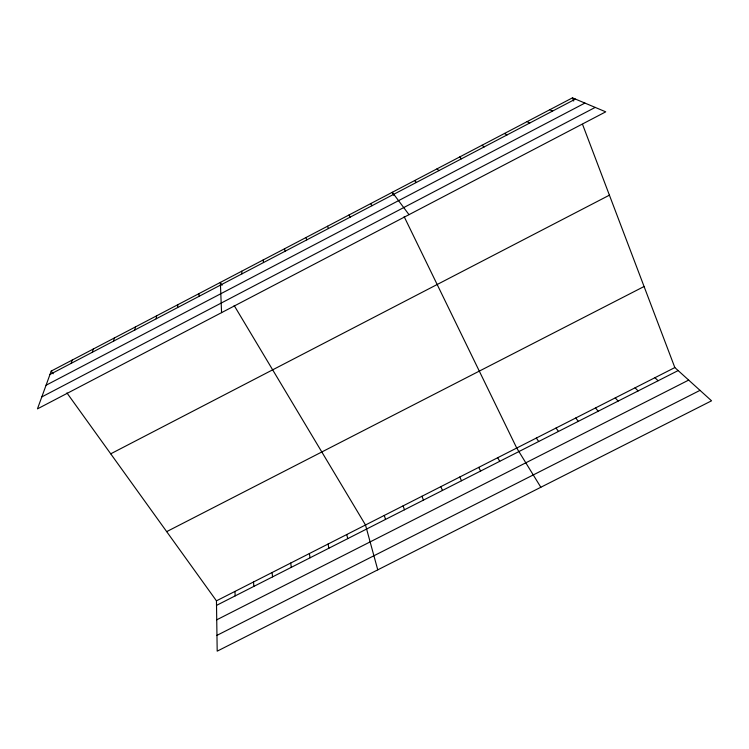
<?xml version="1.0" encoding="UTF-8"?>
<svg xmlns="http://www.w3.org/2000/svg" width="749" height="749" viewBox="0 0 749 749"><rect width="100%" height="100%" fill="white"/><g stroke="black" fill="none" stroke-linecap="round" stroke-linejoin="round"><path stroke-width="1.12" d="M199 296.361L199.056 293.58M177.579 307.586L177.813 304.721M156.204 318.784L156.607 315.835M134.876 329.963L135.438 326.929M113.586 341.123L114.316 337.996M92.342 352.255L93.241 349.043M71.146 363.368L72.213 360.072M51.222 371.073L37.45 408.879L605.735 111.835L572.479 97.838L51.222 371.073L53.17 373.788M49.996 374.453L575.438 99.083M46.064 385.239L584.913 103.072M41.804 396.923L595.202 107.407M110.73 453.819L609.414 195.171M166.681 531.631L644.074 286.511M216.452 600.838L674.84 367.572L711.55 400.809L217.191 651.162L216.452 600.838L66.933 392.925M216.517 605.379L678.145 370.568M216.733 619.816L688.668 380.089M216.957 635.367L700.015 390.36M549.785 109.729L552.556 111.077M527.137 121.6L529.73 123.033M504.545 133.444L506.951 134.979M482 145.259L484.219 146.888M459.502 157.056L461.543 158.769M654.944 377.702L658.109 380.754M437.051 168.825L438.905 170.632M635.086 387.804L638.101 390.931M615.266 397.888L618.14 401.089M414.656 180.565L416.322 182.466M595.483 407.952L598.217 411.22M575.738 418.008L578.331 421.331M409.01 214.663L392.298 192.287L393.768 195.311M556.03 428.035L558.482 431.433M536.359 438.043L538.671 441.507M370.652 203.634L371.963 205.713M540.834 487.262L516.726 448.033L404.151 216.648M222.069 285.285L220.356 282.42L221.564 312.642M234.165 305.508L365.503 524.993L377.758 569.849M497.701 457.714L499.733 461.309M349.043 214.954L350.186 217.126M478.714 467.376L480.615 471.037M459.764 477.029L461.524 480.746M440.843 486.653L442.472 490.445M327.491 226.264L328.455 228.52M421.959 496.259L423.457 500.117M572.479 97.838L573.687 101.031M582.525 124.315L674.84 367.572M403.102 505.856L404.469 509.769M305.966 237.536L306.762 239.886M384.293 515.434L385.52 519.413M284.498 248.79L285.116 251.224M346.759 534.533L347.733 538.634M328.043 544.055L328.886 548.221M263.077 260.025L263.526 262.543M309.356 553.558L310.067 557.79M290.715 563.051L291.295 567.339M241.693 271.232L241.974 273.844M272.093 572.526L272.552 576.88M253.518 581.982L253.836 586.392M234.971 591.42L235.167 595.895"/></g></svg>
